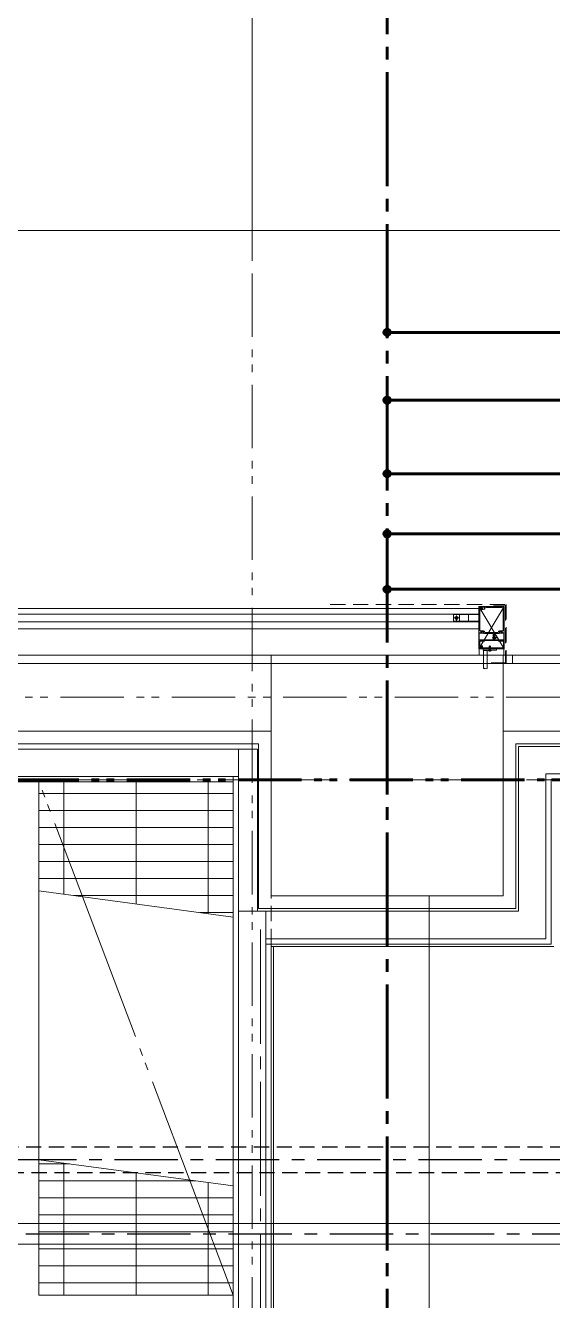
# Model space of a CAD drawing. Units: millimetres at full size, sheet at 1:30. Extents: x -16828 to 149130, y 47892 to 100313.
# Drawn here: x -672 to 577, y 62318 to 65336 of the extents above; entities that cross this region are included whole.
import ezdxf

# ---------------------------------------------------------------- set-up
doc = ezdxf.new("R2010")
doc.units = ezdxf.units.MM
doc.header["$LTSCALE"] = 30
doc.header["$PDMODE"] = 32
doc.header["$PDSIZE"] = 15
for name, pattern in [('CHAIN1', [8, 5, -1, 1, -1]), ('CHAIN2', [12, 9, -1, 1, -1]), ('DASHED1', [1.8, 1.2, -0.6]), ('DASHED3', [4, 3, -1]), ('DOUBLE_CHAIN1', [8.8, 5, -1, 0.6, -0.6, 0.6, -1]), ('LONG_DOUBLE_CHAIN', [21.8, 18, -1, 0.6, -0.6, 0.6, -1])]:
    doc.linetypes.add(name, pattern=pattern)
for name, color, linetype, lineweight in [('0-0', 7, 'CHAIN2', 15), ('0-1', 7, 'Continuous', 15), ('2-0_通芯', 7, 'DOUBLE_CHAIN1', 15), ('2-1_躯体', 7, 'Continuous', 15), ('2-2_間仕切り芯', 7, 'DOUBLE_CHAIN1', 15), ('2-3_間仕切り', 7, 'Continuous', 15), ('2-A_建具', 7, 'Continuous', 15), ('3-0_AIHO08-壁芯', 7, 'CHAIN2', 15), ('3-4_AIHO30-厨房機器', 7, 'Continuous', 15), ('3-7_AIHO47-厨房機器アウトライン', 7, 'Continuous', 15), ('3-8_AIHO30-厨房機器LL', 7, 'Continuous', 15), ('3-9_AIHO32-厨房機器補助線', 7, 'LONG_DOUBLE_CHAIN', 15), ('9-6_無題7', 7, 'Continuous', 15), ('9-9_配管－汚水１：硬質塩ビ管（ＤＶ）', 2, 'Continuous', 30), ('9-B_配管－給湯１２：ＨＴＬＰ（ＵＸ）', 3, 'Continuous', 20), ('9-E_配管－給湯１：ＣＵＰ(Ｍ)', 1, 'Continuous', 60)]:
    doc.layers.add(name, color=color, linetype=linetype, lineweight=lineweight)

msp = doc.modelspace()

# ---------------------------------------------------------------- linework, layer by layer
at = {"layer": '0-0', "color": 1, "lineweight": 60}
msp.add_line((184.96, 68105.86), (184.96, 49250.86), dxfattribs=at)
at = {"layer": '0-0'}
msp.add_line((-9565.04, 63550.86), (35684.96, 63550.86), dxfattribs=at)
at = {"layer": '0-1'}
for p, q in [((-4625.04, 64850.86), (634.96, 64850.86)), ((-6110.04, 63845.86), (25484.96, 63845.86)), ((459.96, 63845.86), (459.96, 63275.86)), ((-925.04, 63665.86), (-90.04, 63665.86)), ((459.96, 63665.86), (5909.96, 63665.86)), ((284.96, 63275.86), (284.96, 55775.86))]:
    msp.add_line(p, q, dxfattribs=at)
at = {"layer": '0-1', "linetype": 'DASHED1'}
msp.add_line((-90.04, 63845.86), (-90.04, 61365.86), dxfattribs=at)
at = {"layer": '0-1', "linetype": 'DASHED3'}
msp.add_line((-925.04, 63825.86), (25384.96, 63825.86), dxfattribs=at)
at = {"layer": '0-1'}
msp.add_lwpolyline([(-90.04, 63845.86), (-90.04, 63275.86), (459.96, 63275.86)], dxfattribs=at)
at = {"layer": '2-0_通芯'}
msp.add_line((-9565.04, 63745.86), (35684.96, 63745.86), dxfattribs=at)
at = {"layer": '2-0_通芯', "color": 1, "lineweight": 60}
msp.add_line((-10727.74, 63550.86), (35684.96, 63550.86), dxfattribs=at)
at = {"layer": '2-1_躯体'}
for p, q in [((-1007.61, 63845.86), (1869.96, 63845.86)), ((-90.04, 63845.86), (-90.04, 63275.86)), ((459.96, 63845.86), (459.96, 63275.86)), ((-1007.61, 63665.86), (-90.04, 63665.86)), ((459.96, 63665.86), (1829.96, 63665.86)), ((-90.04, 63275.86), (459.96, 63275.86))]:
    msp.add_line(p, q, dxfattribs=at)
at = {"layer": '2-1_躯体', "linetype": 'DASHED3'}
msp.add_line((-1007.61, 63825.86), (1869.96, 63825.86), dxfattribs=at)
at = {"layer": '2-2_間仕切り芯'}
msp.add_line((-135.04, 64749.43), (-135.04, 52246.44), dxfattribs=at)
at = {"layer": '2-3_間仕切り'}
for p, q in [((-1040.61, 63635.86), (-120.04, 63635.86)), ((-120.04, 63635.86), (-120.04, 63245.86)), ((489.96, 63635.86), (489.96, 63245.86)), ((489.96, 63635.86), (1868.36, 63635.86)), ((-167.54, 63623.36), (-167.54, 61025.86)), ((496.46, 63629.36), (496.46, 63239.36)), ((496.46, 63629.36), (1829.96, 63629.36)), ((-1037.61, 63558.36), (-167.54, 63558.36)), ((-1037.61, 63545.86), (-180.04, 63545.86)), ((-180.04, 63558.36), (-180.04, 61778.36)), ((561.46, 63564.36), (561.46, 63174.36)), ((561.46, 63564.36), (1829.96, 63564.36)), ((573.96, 63551.86), (573.96, 63161.86)), ((573.96, 63551.86), (1844.96, 63551.86)), ((-167.54, 63239.36), (496.46, 63239.36)), ((-120.04, 63245.86), (489.96, 63245.86)), ((-102.54, 63239.36), (-102.54, 61025.86)), ((-102.54, 63174.36), (561.46, 63174.36)), ((-102.54, 63161.86), (573.96, 63161.86)), ((-90.04, 63161.86), (-90.04, 61765.86)), ((-90.04, 63155.86), (579.96, 63155.86)), ((-84.04, 63155.86), (-84.04, 61765.86))]:
    msp.add_line(p, q, dxfattribs=at)
msp.add_lwpolyline([(-1040.61, 63623.36), (-122.54, 63623.36), (-122.54, 63239.36)], dxfattribs=at)
at = {"layer": '2-A_建具', "linetype": 'DASHED1'}
for p, q in [((50.2, 63965.86), (467.39, 63965.86)), ((467.39, 63963.86), (437.39, 63963.86)), ((465.39, 63963.86), (465.39, 63827.86)), ((467.39, 63965.86), (467.39, 63825.86)), ((467.39, 63825.86), (39.33, 63825.86)), ((467.39, 63827.86), (417.39, 63827.86))]:
    msp.add_line(p, q, dxfattribs=at)
at = {"layer": '2-A_建具'}
for p, q in [((402.39, 63956.36), (-2497.61, 63956.36)), ((402.39, 63942.86), (-997.61, 63942.86)), ((355.14, 63933.86), (343.64, 63933.86)), ((348.16, 63934.27), (347.34, 63934.27)), ((349.39, 63939.61), (349.39, 63928.11)), ((356.39, 63925.86), (356.39, 63941.86)), ((377.89, 63925.86), (377.89, 63941.86)), ((462.39, 63960.86), (402.39, 63960.86)), ((402.39, 63860.86), (462.39, 63960.86)), ((462.39, 63860.86), (402.39, 63960.86)), ((402.39, 63960.86), (402.39, 63899.06)), ((404.89, 63935.4), (404.89, 63912.32)), ((406.06, 63957.46), (405.12, 63957.46)), ((407.15, 63954.81), (406.54, 63957.09)), ((407.39, 63954.66), (407.35, 63954.66)), ((407.69, 63955.86), (407.69, 63954.96)), ((409.28, 63956.4), (408.79, 63956.6)), ((409.3, 63953.38), (415.97, 63954.55)), ((459.89, 63935.4), (459.89, 63912.32)), ((462.39, 63899.06), (462.39, 63960.86)), ((402.39, 63908.36), (-2497.61, 63908.36)), ((402.39, 63924.86), (-1002.91, 63924.86)), ((348.98, 63932.63), (348.98, 63931.81)), ((349.8, 63931.81), (348.98, 63931.81)), ((349.8, 63931.81), (349.8, 63932.63)), ((409.85, 63903.39), (409.93, 63903.39)), ((410.67, 63903.27), (410.85, 63903.39)), ((410.85, 63903.39), (413.52, 63903.39)), ((453.93, 63903.39), (451.26, 63903.39)), ((454.93, 63903.39), (454.85, 63903.39)), ((402.39, 63898.61), (402.39, 63881.11)), ((402.39, 63861.71), (402.39, 63880.66)), ((403.39, 63898.81), (402.59, 63898.81)), ((402.59, 63880.91), (403.39, 63880.91)), ((408.95, 63898.38), (409.8, 63897.89)), ((409.8, 63881.83), (408.95, 63881.34)), ((410.3, 63897.76), (413.03, 63897.76)), ((413.03, 63881.96), (410.3, 63881.96)), ((433.89, 63886.86), (444.89, 63886.86)), ((436.39, 63897.36), (436.39, 63882.36)), ((436.39, 63889.86), (437.39, 63888.86)), ((437.39, 63888.21), (442.3, 63888.21)), ((437.39, 63885.52), (442.3, 63885.52)), ((437.39, 63884.86), (440.99, 63884.86)), ((438.32, 63897.29), (438.32, 63887.32)), ((438.46, 63897.29), (438.46, 63887.32)), ((442.39, 63888.16), (440.99, 63888.86)), ((442.39, 63885.56), (440.99, 63884.86)), ((442.39, 63888.16), (442.39, 63885.56)), ((454.49, 63897.76), (451.76, 63897.76)), ((451.76, 63881.96), (454.49, 63881.96)), ((455.83, 63898.38), (454.99, 63897.89)), ((454.99, 63881.83), (455.83, 63881.34)), ((461.39, 63898.81), (462.19, 63898.81)), ((462.19, 63880.91), (461.39, 63880.91)), ((462.39, 63898.61), (462.39, 63881.11)), ((404.5, 63864.41), (404.59, 63864.06)), ((405.06, 63863.46), (405.24, 63863.35)), ((405.3, 63865.15), (405.23, 63864.97)), ((405.37, 63864.07), (405.29, 63863.89)), ((405.65, 63864.5), (405.58, 63864.32)), ((405.84, 63865.07), (405.77, 63864.89)), ((406.09, 63863.89), (406.02, 63863.71)), ((406.38, 63865.62), (406.3, 63865.44)), ((406.38, 63864.97), (406.3, 63864.79)), ((406.58, 63864.51), (406.5, 63864.33)), ((406.92, 63863.72), (406.84, 63863.53)), ((406.98, 63865.22), (406.9, 63865.03)), ((407.18, 63864.21), (407.1, 63864.02)), ((410.97, 63867.01), (409.92, 63867.74)), ((413.13, 63814.16), (413.13, 63856.86)), ((422.13, 63856.86), (413.13, 63856.86)), ((422.13, 63856.86), (421.13, 63857.86)), ((422.13, 63814.16), (422.13, 63856.86)), ((424.89, 63857.86), (424.99, 63856.74)), ((424.89, 63857.86), (431.89, 63857.86)), ((427.04, 63863.66), (426.41, 63863.55)), ((430.37, 63863.55), (426.41, 63862.85)), ((426.41, 63863.37), (426.41, 63863.55)), ((426.41, 63863.37), (427.04, 63863.48)), ((426.41, 63863.37), (426.79, 63863.15)), ((426.41, 63862.67), (430.37, 63863.37)), ((426.41, 63862.85), (426.79, 63863.07)), ((430.37, 63862.85), (426.41, 63862.15)), ((426.41, 63862.67), (426.41, 63862.85)), ((426.41, 63862.67), (426.79, 63862.45)), ((426.41, 63861.97), (430.37, 63862.67)), ((426.41, 63862.15), (426.79, 63862.37)), ((430.37, 63862.15), (426.41, 63861.45)), ((426.41, 63861.97), (426.41, 63862.15)), ((426.41, 63861.97), (426.79, 63861.75)), ((426.41, 63861.27), (430.37, 63861.97)), ((426.41, 63861.45), (426.79, 63861.67)), ((430.37, 63861.45), (426.41, 63860.75)), ((426.41, 63861.27), (426.41, 63861.45)), ((426.41, 63861.27), (426.79, 63861.05)), ((426.41, 63860.57), (430.37, 63861.27)), ((426.41, 63860.75), (426.79, 63860.97)), ((426.41, 63860.57), (426.41, 63860.75)), ((426.41, 63860.57), (426.79, 63860.35)), ((430.37, 63860.05), (426.41, 63859.35)), ((426.41, 63859.87), (426.79, 63859.65)), ((426.41, 63859.35), (426.79, 63859.57)), ((426.41, 63859.17), (426.41, 63859.35)), ((430.37, 63859.35), (426.41, 63858.65)), ((426.41, 63859.17), (426.79, 63858.95)), ((426.41, 63858.65), (426.79, 63858.87)), ((426.41, 63858.56), (426.41, 63858.65)), ((426.41, 63858.56), (430.37, 63858.56)), ((426.66, 63858.36), (426.66, 63858.56)), ((426.74, 63866.85), (428.24, 63867.86)), ((426.74, 63864.56), (427.04, 63864.56)), ((426.79, 63864.56), (426.79, 63863.77)), ((429.99, 63863.85), (426.79, 63863.15)), ((426.79, 63863.07), (429.99, 63863.77)), ((429.99, 63863.15), (426.79, 63862.45)), ((426.79, 63863.15), (426.79, 63863.07)), ((426.79, 63862.37), (429.99, 63863.07)), ((429.99, 63862.45), (426.79, 63861.75)), ((426.79, 63862.45), (426.79, 63862.37)), ((426.79, 63861.67), (429.99, 63862.37)), ((429.99, 63861.75), (426.79, 63861.05)), ((426.79, 63861.75), (426.79, 63861.67)), ((426.79, 63860.97), (429.99, 63861.67)), ((429.99, 63861.05), (426.79, 63860.35)), ((426.79, 63861.05), (426.79, 63860.97)), ((426.79, 63860.35), (426.79, 63860.27)), ((426.79, 63859.57), (429.99, 63860.27)), ((429.99, 63859.65), (426.79, 63858.95)), ((426.79, 63859.65), (426.79, 63859.57)), ((426.79, 63858.87), (429.99, 63859.57)), ((426.79, 63858.95), (426.79, 63858.87)), ((427.04, 63866.66), (428.24, 63867.5)), ((428.39, 63866.35), (427.53, 63863.45)), ((427.57, 63863.58), (430.37, 63864.07)), ((430.37, 63864.25), (427.62, 63863.76)), ((427.68, 63863.96), (429.99, 63864.47)), ((427.86, 63864.56), (430.04, 63864.56)), ((428.24, 63867.86), (428.54, 63867.86)), ((428.24, 63867.5), (428.24, 63867.86)), ((428.39, 63862.22), (428.39, 63868.79)), ((428.39, 63866.35), (428.54, 63867.86)), ((428.39, 63861.22), (428.39, 63860.02)), ((428.39, 63859.02), (428.39, 63854.11)), ((430.04, 63866.85), (428.54, 63867.86)), ((428.59, 63858.56), (429.99, 63858.87)), ((429.09, 63865.96), (430.04, 63866.77)), ((429.99, 63864.55), (429.99, 63864.47)), ((430.37, 63864.25), (429.99, 63864.47)), ((430.37, 63864.07), (429.99, 63863.85)), ((429.99, 63863.85), (429.99, 63863.77)), ((430.37, 63863.55), (429.99, 63863.77)), ((430.37, 63863.37), (429.99, 63863.15)), ((429.99, 63863.15), (429.99, 63863.07)), ((430.37, 63862.85), (429.99, 63863.07)), ((430.37, 63862.67), (429.99, 63862.45)), ((429.99, 63862.45), (429.99, 63862.37)), ((430.37, 63862.15), (429.99, 63862.37)), ((430.37, 63861.97), (429.99, 63861.75)), ((429.99, 63861.75), (429.99, 63861.67)), ((430.37, 63861.45), (429.99, 63861.67)), ((430.37, 63861.27), (429.99, 63861.05)), ((429.99, 63861.05), (429.99, 63860.97)), ((430.37, 63860.75), (429.99, 63860.97)), ((429.99, 63860.35), (429.99, 63860.27)), ((430.37, 63860.05), (429.99, 63860.27)), ((429.99, 63859.65), (429.99, 63859.57)), ((430.37, 63859.35), (429.99, 63859.57)), ((429.99, 63858.95), (429.99, 63858.87)), ((430.37, 63858.65), (429.99, 63858.87)), ((430.04, 63864.56), (430.04, 63866.85)), ((430.12, 63858.36), (430.12, 63858.56)), ((430.37, 63864.07), (430.37, 63864.25)), ((430.37, 63863.37), (430.37, 63863.55)), ((430.37, 63862.67), (430.37, 63862.85)), ((430.37, 63861.97), (430.37, 63862.15)), ((430.37, 63861.27), (430.37, 63861.45)), ((430.37, 63859.87), (430.37, 63860.05)), ((431.89, 63857.86), (431.79, 63856.74)), ((482.39, 63845.86), (482.39, 63825.86))]:
    msp.add_line(p, q, dxfattribs=at)
for points in [[(402.39, 63941.86), (342.39, 63941.86), (342.39, 63925.86), (402.39, 63925.86)], [(444.39, 63857.86), (412.39, 63857.86), (412.39, 63860.86), (444.39, 63860.86)]]:
    msp.add_lwpolyline(points, close=True, dxfattribs=at)
for points in [[(347.34, 63934.27), (347.34, 63933.45), (348.16, 63933.45)], [(349.8, 63935.09), (349.8, 63935.91), (348.98, 63935.91), (348.98, 63935.09)], [(350.62, 63933.45), (351.44, 63933.45), (351.44, 63934.27), (350.62, 63934.27)], [(402.39, 63959.86), (403.39, 63959.86), (411.39, 63956.63)], [(404.32, 63956.66), (404.32, 63951.86), (404.89, 63950.87), (404.89, 63936.32)], [(405.69, 63958.93), (415.69, 63958.93), (415.69, 63956.09)], [(415.03, 63955.3), (408.69, 63954.19), (408.69, 63954.96), (407.89, 63954.96), (407.89, 63954.56)], [(409.75, 63954.79), (409.05, 63954.46), (408.82, 63954.96), (409.45, 63955.59)], [(411.39, 63956.63), (411.39, 63956.26), (410.32, 63955.19)], [(416.79, 63955.54), (416.79, 63958.93), (418.39, 63958.93), (419.38, 63958.36), (455.9, 63958.36), (456.89, 63958.93), (459.89, 63958.93), (459.89, 63936.32)], [(404.89, 63911.4), (404.89, 63903.39), (408.93, 63903.39)], [(459.89, 63911.4), (459.89, 63903.39), (455.85, 63903.39)], [(402.39, 63861.25), (402.39, 63860.86), (462.39, 63860.86), (462.39, 63880.66)], [(436.39, 63897.36), (414.39, 63897.36), (414.39, 63898.86), (412.39, 63898.86), (412.39, 63899.86), (413.59, 63899.86), (413.59, 63901.46), (407.19, 63901.46), (407.19, 63899.86), (408.39, 63899.86), (408.39, 63898.86), (402.59, 63898.86)], [(402.59, 63880.86), (408.39, 63880.86), (408.39, 63879.86), (408.89, 63879.86), (411.04, 63880.86), (414.39, 63880.86), (414.39, 63882.36), (436.39, 63882.36)], [(408.03, 63881.96), (403.39, 63881.96), (403.39, 63897.76), (408.03, 63897.76)], [(413.59, 63898.56), (410.24, 63898.56), (408.67, 63899.47), (408.14, 63898.56), (403.59, 63898.56)], [(403.59, 63881.16), (408.14, 63881.16), (408.67, 63880.25), (410.24, 63881.16), (413.59, 63881.16)], [(438.32, 63886.4), (438.32, 63880.43), (416.59, 63880.43), (415.09, 63878.93), (404.32, 63878.93), (404.32, 63875.32)], [(404.32, 63874.4), (404.32, 63867.86), (407.39, 63867.86), (410.39, 63865.76)], [(460.46, 63874.4), (460.46, 63862.79), (411.39, 63862.79), (411.39, 63866.19)], [(415.52, 63901.39), (415.52, 63900.53), (416.39, 63899.29), (436.32, 63899.29)], [(436.39, 63883.86), (437.39, 63884.86), (437.39, 63888.86)], [(436.39, 63888.66), (437.74, 63888.01), (438.34, 63886.86)], [(436.39, 63885.06), (437.74, 63885.72), (438.34, 63886.86)], [(437.39, 63888.86), (440.99, 63888.86), (440.99, 63884.86)], [(438.46, 63886.4), (438.46, 63880.43), (448.19, 63880.43), (449.69, 63878.93), (460.46, 63878.93), (460.46, 63875.32)], [(462.19, 63880.86), (456.39, 63880.86), (456.39, 63879.86), (455.89, 63879.86), (453.75, 63880.86), (450.39, 63880.86), (450.39, 63882.36), (440.39, 63882.36), (440.39, 63897.36), (450.39, 63897.36), (450.39, 63898.86), (452.39, 63898.86), (452.39, 63899.86), (451.19, 63899.86), (451.19, 63901.46), (457.59, 63901.46), (457.59, 63899.86), (456.39, 63899.86), (456.39, 63898.86), (462.19, 63898.86)], [(449.26, 63901.39), (449.26, 63900.53), (448.39, 63899.29), (440.46, 63899.29)], [(451.19, 63898.56), (454.54, 63898.56), (456.12, 63899.47), (456.64, 63898.56), (461.2, 63898.56)], [(461.2, 63881.16), (456.64, 63881.16), (456.12, 63880.25), (454.54, 63881.16), (451.19, 63881.16)], [(456.76, 63881.96), (461.39, 63881.96), (461.39, 63897.76), (456.76, 63897.76)], [(402.39, 63860.86), (402.89, 63860.36), (402.89, 63846.36), (402.39, 63845.86)], [(409.79, 63866.61), (410.39, 63866.19), (410.39, 63862.79), (408.44, 63862.79), (407.89, 63863.45), (405.49, 63863.15), (402.49, 63861.42)], [(410.39, 63864.16), (408.54, 63862.86), (407.88, 63865.31)], [(421.13, 63857.86), (414.13, 63857.86), (413.13, 63856.86)], [(426.34, 63855.5), (427.25, 63857.31), (428.39, 63857.92)], [(426.41, 63863.55), (426.79, 63863.77), (427.04, 63863.82)], [(426.41, 63859.87), (426.41, 63860.05), (426.79, 63860.27), (429.99, 63860.97)], [(426.41, 63859.87), (430.37, 63860.57), (430.37, 63860.75), (426.41, 63860.05)], [(426.41, 63859.17), (430.37, 63859.87), (429.99, 63859.65)], [(426.74, 63864.56), (426.74, 63866.85), (427.04, 63866.66)], [(430.37, 63860.57), (429.99, 63860.35), (426.79, 63859.65)], [(426.91, 63858.56), (430.37, 63859.17), (430.37, 63859.35)], [(428.24, 63867.5), (427.04, 63863.51), (427.04, 63866.66)], [(430.37, 63859.17), (429.99, 63858.95), (428.19, 63858.56)], [(428.39, 63866.46), (429.09, 63865.96), (429.23, 63864.56)], [(430.44, 63855.5), (429.54, 63857.31), (428.39, 63857.92)], [(430.37, 63858.56), (430.37, 63858.65), (429.88, 63858.56)], [(462.39, 63860.86), (461.39, 63859.86), (461.39, 63846.86), (462.39, 63845.86), (452.39, 63845.86)], [(467.39, 63845.86), (467.89, 63845.36), (481.89, 63845.36), (482.39, 63845.86)]]:
    msp.add_lwpolyline(points, dxfattribs=at)
for centre, radius in [((349.39, 63933.86), 3.75), ((406.29, 63864.66), 2)]:
    msp.add_circle(centre, radius, dxfattribs=at)
for centre, radius, start, end in [((348.16, 63935.09), 0.82, 270, 0), ((348.16, 63932.63), 0.82, 0, 90), ((350.62, 63935.09), 0.82, 180, 270), ((350.62, 63932.63), 0.82, 90, 179.99999), ((405.12, 63956.66), 0.8, 90, 180), ((404.89, 63935.86), 0.3, 113.57818, 246.42182), ((404.69, 63936.32), 0.2, 293.57818, 0), ((404.69, 63935.4), 0.2, 0, 66.42182), ((406.06, 63956.96), 0.5, 15, 90), ((407.35, 63954.86), 0.2, 195, 270), ((407.39, 63954.96), 0.3, 270, 0), ((408.49, 63955.86), 0.8, 68, 180), ((409.09, 63954.56), 1.2, 180, 280), ((409.09, 63955.94), 0.5, 315, 68), ((408.91, 63956.6), 2, 295, 315), ((414.89, 63956.09), 0.8, 280, 0), ((415.79, 63955.54), 1, 280, 0), ((460.09, 63936.32), 0.2, 180, 246.42182), ((460.09, 63935.4), 0.2, 113.57818, 180), ((459.89, 63935.86), 0.3, 293.57818, 66.42182), ((404.89, 63911.86), 0.3, 113.57818, 246.42182), ((404.69, 63912.32), 0.2, 293.57818, 0), ((404.69, 63911.4), 0.2, 0, 66.42182), ((408.93, 63903.19), 0.2, 23.57818, 90), ((409.39, 63903.39), 0.3, 203.57818, 336.42182), ((409.85, 63903.19), 0.2, 90, 156.42182), ((409.93, 63903.19), 0.2, 23.57818, 90), ((410.39, 63903.39), 0.3, 203.57818, 336.42182), ((413.52, 63901.39), 2, 0, 90), ((451.26, 63901.39), 2, 90, 180), ((453.93, 63903.19), 0.2, 23.57818, 90), ((454.39, 63903.39), 0.3, 203.57818, 336.42182), ((454.85, 63903.19), 0.2, 90, 156.42182), ((454.93, 63903.19), 0.2, 23.57818, 90), ((455.39, 63903.39), 0.3, 203.57818, 336.42182), ((455.85, 63903.19), 0.2, 90, 156.42182), ((460.09, 63912.32), 0.2, 180, 246.42182), ((460.09, 63911.4), 0.2, 113.57818, 180), ((459.89, 63911.86), 0.3, 293.57818, 66.42182), ((402.59, 63899.06), 0.2, 180, 270), ((402.59, 63898.61), 0.2, 90, 180), ((402.59, 63881.11), 0.2, 180, 270), ((402.59, 63880.66), 0.2, 90, 180), ((403.39, 63898.61), 0.2, 345.52249, 90), ((403.39, 63881.11), 0.2, 270, 14.47751), ((404.32, 63874.86), 0.3, 113.57818, 246.42182), ((404.12, 63875.32), 0.2, 293.57818, 0), ((404.12, 63874.4), 0.2, 0, 66.42182), ((408.03, 63898.76), 1, 270, 337.76355), ((408.03, 63880.96), 1, 22.23645, 90), ((410.3, 63898.76), 1, 240, 270), ((410.3, 63880.96), 1, 90, 120), ((413.59, 63897.96), 0.6, 199.47122, 90), ((413.59, 63881.76), 0.6, 270, 160.52878), ((436.32, 63897.29), 2, 0, 90), ((438.32, 63886.86), 0.3, 113.57818, 246.42182), ((438.12, 63887.32), 0.2, 293.57818, 0), ((438.12, 63886.4), 0.2, 0, 66.42182), ((440.46, 63897.29), 2, 90, 180), ((438.66, 63887.32), 0.2, 180, 246.42182), ((438.66, 63886.4), 0.2, 113.57818, 180), ((438.46, 63886.86), 0.3, 293.57818, 66.42182), ((451.19, 63897.96), 0.6, 90, 340.52878), ((451.19, 63881.76), 0.6, 19.47122, 270), ((454.49, 63898.76), 1, 270, 300), ((454.49, 63880.96), 1, 60, 90), ((456.76, 63898.76), 1, 202.23645, 270), ((456.76, 63880.96), 1, 90, 157.76355), ((460.66, 63875.32), 0.2, 180, 246.42182), ((460.66, 63874.4), 0.2, 113.57818, 180), ((460.46, 63874.86), 0.3, 293.57818, 66.42182), ((461.39, 63898.61), 0.2, 90, 194.47751), ((461.39, 63881.11), 0.2, 165.52249, 270), ((462.19, 63899.06), 0.2, 270, 0), ((462.19, 63898.61), 0.2, 0, 90), ((462.19, 63881.11), 0.2, 270, 0), ((462.19, 63880.66), 0.2, 0, 90), ((402.59, 63861.71), 0.2, 180, 300), ((402.59, 63861.25), 0.2, 120, 180), ((406.19, 63864.86), 1.75, 15, 195), ((405.56, 63864.32), 1, 195, 240), ((405.14, 63863.18), 0.2, 300, 60), ((409.54, 63867.21), 0.65, 55, 292.42103), ((410.39, 63866.19), 1, 0, 55), ((416.63, 63857.86), 1.5, 180, 300), ((418.13, 63857.86), 1.5, 180, 300), ((419.63, 63857.86), 1.5, 180, 0), ((426.29, 63856.85), 1.3, 185, 254.11915), ((428.39, 63864.26), 9, 254.11915, 285.88085), ((426.16, 63858.36), 0.5, 270, 0), ((427.29, 63863.51), 0.248, 180, 347.19096), ((430.62, 63858.36), 0.5, 180, 270), ((430.5, 63856.85), 1.3, 285.88085, 355), ((415.38, 63810.85), 4, 55.77113, 124.22887), ((415.38, 63817.47), 4, 235.77113, 304.22887), ((419.88, 63817.47), 4, 235.77113, 304.22887)]:
    msp.add_arc(centre, radius, start, end, dxfattribs=at)
at = {"layer": '3-0_AIHO08-壁芯'}
msp.add_line((-115.04, 63195.86), (-115.04, 57245.86), dxfattribs=at)
at = {"layer": '3-4_AIHO30-厨房機器'}
for p, q in [((-640.04, 63545.86), (-640.04, 62330.86)), ((-180.04, 63545.86), (-640.04, 63545.86)), ((-180.04, 62330.86), (-180.04, 63545.86)), ((-640.04, 62330.86), (-180.04, 62330.86))]:
    msp.add_line(p, q, dxfattribs=at)
at = {"layer": '3-7_AIHO47-厨房機器アウトライン'}
for p, q in [((-640.04, 63545.86), (-640.04, 62330.86)), ((-180.04, 63545.86), (-640.04, 63545.86)), ((-180.04, 62330.86), (-180.04, 63545.86)), ((-640.04, 62330.86), (-180.04, 62330.86))]:
    msp.add_line(p, q, dxfattribs=at)
at = {"layer": '3-8_AIHO30-厨房機器LL'}
for p, q in [((-581.04, 63545.86), (-581.04, 63279.73)), ((-410.04, 63545.86), (-410.04, 63256.71)), ((-239.04, 63545.86), (-239.04, 63233.69)), ((-180.04, 63517.79), (-640.04, 63517.79)), ((-180.04, 63477.59), (-640.04, 63477.59)), ((-180.04, 63437.39), (-640.04, 63437.39)), ((-180.04, 63397.19), (-640.04, 63397.19)), ((-180.04, 63356.99), (-640.04, 63356.99)), ((-180.04, 63316.79), (-640.04, 63316.79)), ((-557.71, 63276.59), (-180.04, 63276.59)), ((-180.04, 63236.39), (-259.06, 63236.39)), ((-567.37, 62641.19), (-640.04, 62641.19)), ((-581.04, 62643.03), (-581.04, 62330.86)), ((-410.04, 62620.01), (-410.04, 62330.86)), ((-268.72, 62600.99), (-640.04, 62600.99)), ((-239.04, 62596.99), (-239.04, 62330.86)), ((-180.04, 62560.79), (-640.04, 62560.79)), ((-180.04, 62520.59), (-640.04, 62520.59)), ((-180.04, 62480.39), (-640.04, 62480.39)), ((-180.04, 62440.19), (-640.04, 62440.19)), ((-180.04, 62399.99), (-640.04, 62399.99)), ((-180.04, 62359.79), (-640.04, 62359.79))]:
    msp.add_line(p, q, dxfattribs=at)
at = {"layer": '3-9_AIHO32-厨房機器補助線'}
for p, q in [((-180.04, 62330.86), (-640.04, 63545.86)), ((-640.04, 63287.67), (-180.04, 63225.75)), ((-180.04, 62589.05), (-640.04, 62650.97))]:
    msp.add_line(p, q, dxfattribs=at)
at = {"layer": '9-6_無題7'}
msp.add_line((-135.04, 64779.43), (-135.04, 66334.25), dxfattribs=at)
at = {"layer": '9-9_配管－汚水１：硬質塩ビ管（ＤＶ）', "linetype": 'DASHED1'}
for p, q in [((1849.27, 62680.86), (-4478.38, 62680.86)), ((-3087.54, 62620.86), (1849.27, 62620.86))]:
    msp.add_line(p, q, dxfattribs=at)
at = {"layer": '9-9_配管－汚水１：硬質塩ビ管（ＤＶ）', "linetype": 'CHAIN1'}
msp.add_line((1849.27, 62650.86), (-3083.89, 62650.86), dxfattribs=at)
at = {"layer": '9-B_配管－給湯１２：ＨＴＬＰ（ＵＸ）'}
for p, q in [((1462.2, 62500.16), (-3071.04, 62500.16)), ((-3071.04, 62451.56), (1462.2, 62451.56))]:
    msp.add_line(p, q, dxfattribs=at)
at = {"layer": '9-B_配管－給湯１２：ＨＴＬＰ（ＵＸ）', "color": 2, "linetype": 'CHAIN1', "lineweight": 30}
msp.add_line((-3071.04, 62475.86), (1462.2, 62475.86), dxfattribs=at)
at = {"layer": '9-E_配管－給湯１：ＣＵＰ(Ｍ)'}
for p, q in [((184.96, 64602.83), (184.96, 64654.92)), ((3479.96, 64609.92), (184.96, 64609.92)), ((184.96, 64391.72), (184.96, 64494.37)), ((3279.96, 64449.37), (184.96, 64449.37)), ((2915.96, 64275.33), (184.96, 64275.33)), ((2229.96, 64133.11), (184.96, 64133.11)), ((184.96, 64083.94), (184.96, 63956.64)), ((184.96, 64001.64), (1940.27, 64001.64))]:
    msp.add_line(p, q, dxfattribs=at)
for p in [(184.96, 64609.92), (184.96, 64449.37), (184.96, 64275.33), (184.96, 64133.11), (184.96, 64001.64)]:
    msp.add_point(p, dxfattribs=at)

doc.saveas('drawing.dxf')
